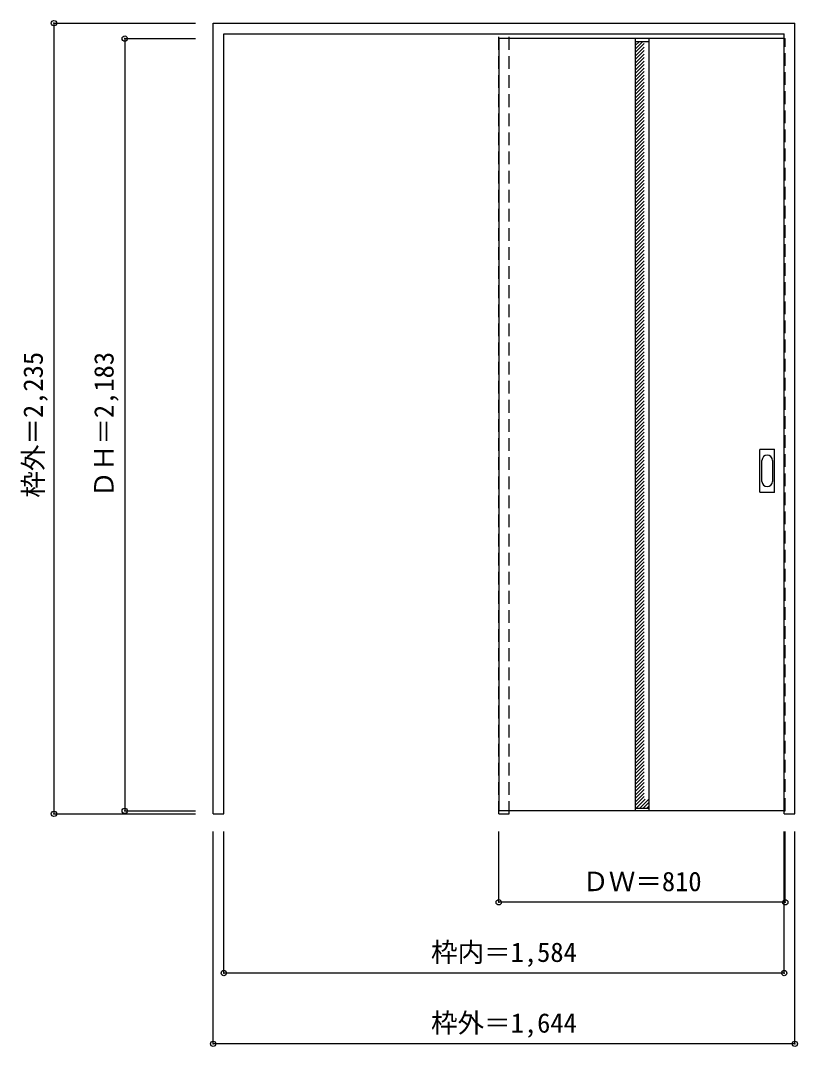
# Model space of a CAD drawing. Units: millimetres, scale not verified. Extents: x -1678 to 518, y -1657 to 1243.
import ezdxf
from ezdxf.enums import TextEntityAlignment as Align

# ---------------------------------------------------------------- set-up
doc = ezdxf.new("R2010")
doc.units = ezdxf.units.MM
doc.header["$LTSCALE"] = 30
doc.header["$PDMODE"] = 32
doc.header["$PDSIZE"] = 15
doc.linetypes.add('DASHED1', pattern=[1.8, 1.2, -0.6])
doc.layers.add('0-0', color=4, linetype='DASHED1')
doc.layers.add('0-1_寸法', color=7, linetype='Continuous')
doc.styles.add('ＭＳ ゴシック', font='')
doc.styles.get('ＭＳ ゴシック').set_extended_font_data('MS Gothic')

msp = doc.modelspace()

# ---------------------------------------------------------------- linework, layer by layer
at = {"layer": '0-0', "color": 3, "linetype": 'Continuous'}
for p, q in [((-1133.38, -999.52), (-1133.38, 1235.48)), ((-1133.38, 1235.48), (510.62, 1235.48)), ((510.62, -999.52), (510.62, 1235.48)), ((-1103.38, 1205.48), (480.62, 1205.48)), ((59.62, 1191.98), (59.62, -991.02)), ((97.62, 1191.98), (97.62, -991.02)), ((480.62, -999.52), (480.62, 1205.48)), ((411.62, -89.52), (411.62, 29.48)), ((413.12, 30.98), (452.12, 30.98)), ((453.62, -89.52), (453.62, 29.48)), ((452.12, -91.02), (413.12, -91.02)), ((480.62, -991.02), (-326.38, -991.02)), ((480.62, -999.52), (510.62, -999.52))]:
    msp.add_line(p, q, dxfattribs=at)
at = {"layer": '0-0'}
for p, q in [((-326.38, -999.52), (-326.38, 1205.48)), ((-326.38, 1191.98), (-326.38, 1187.98)), ((-296.38, -999.52), (-296.38, 1205.48)), ((480.62, 1191.98), (483.62, 1191.98)), ((483.62, -991.02), (483.62, 1191.98)), ((59.62, 1172.27), (71.33, 1183.98)), ((59.62, 1152.47), (91.13, 1183.98)), ((59.62, 1162.37), (81.23, 1183.98)), ((59.62, 1142.57), (97.62, 1180.57)), ((59.62, 1132.67), (97.62, 1170.67)), ((59.62, 1122.77), (97.62, 1160.77)), ((59.62, 1112.87), (97.62, 1150.87)), ((59.62, 1102.97), (97.62, 1140.97)), ((59.62, 1093.07), (97.62, 1131.07)), ((59.62, 1083.17), (97.62, 1121.17)), ((59.62, 1073.28), (97.62, 1111.28)), ((59.62, 1063.38), (97.62, 1101.38)), ((59.62, 1053.48), (97.62, 1091.48)), ((59.62, 1043.58), (97.62, 1081.58)), ((59.62, 1033.68), (97.62, 1071.68)), ((59.62, 1023.78), (97.62, 1061.78)), ((59.62, 1013.88), (97.62, 1051.88)), ((59.62, 1003.98), (97.62, 1041.98)), ((59.62, 994.08), (97.62, 1032.08)), ((59.62, 984.18), (97.62, 1022.18)), ((59.62, 974.28), (97.62, 1012.28)), ((59.62, 964.38), (97.62, 1002.38)), ((59.62, 954.48), (97.62, 992.48)), ((59.62, 944.58), (97.62, 982.58)), ((59.62, 934.68), (97.62, 972.68)), ((59.62, 924.78), (97.62, 962.78)), ((59.62, 914.88), (97.62, 952.88)), ((59.62, 904.98), (97.62, 942.98)), ((59.62, 895.08), (97.62, 933.08)), ((59.62, 885.18), (97.62, 923.18)), ((59.62, 875.29), (97.62, 913.29)), ((59.62, 865.39), (97.62, 903.39)), ((59.62, 855.49), (97.62, 893.49)), ((59.62, 845.59), (97.62, 883.59)), ((59.62, 835.69), (97.62, 873.69)), ((59.62, 825.79), (97.62, 863.79)), ((59.62, 815.89), (97.62, 853.89)), ((59.62, 805.99), (97.62, 843.99)), ((59.62, 796.09), (97.62, 834.09)), ((59.62, 786.19), (97.62, 824.19)), ((59.62, 776.29), (97.62, 814.29)), ((59.62, 766.39), (97.62, 804.39)), ((59.62, 756.49), (97.62, 794.49)), ((59.62, 746.59), (97.62, 784.59)), ((59.62, 736.69), (97.62, 774.69)), ((59.62, 726.79), (97.62, 764.79)), ((59.62, 716.89), (97.62, 754.89)), ((59.62, 706.99), (97.62, 744.99)), ((59.62, 697.09), (97.62, 735.09)), ((59.62, 687.2), (97.62, 725.2)), ((59.62, 677.3), (97.62, 715.3)), ((59.62, 667.4), (97.62, 705.4)), ((59.62, 657.5), (97.62, 695.5)), ((59.62, 647.6), (97.62, 685.6)), ((59.62, 637.7), (97.62, 675.7)), ((59.62, 627.8), (97.62, 665.8)), ((59.62, 617.9), (97.62, 655.9)), ((59.62, 608), (97.62, 646)), ((59.62, 598.1), (97.62, 636.1)), ((59.62, 588.2), (97.62, 626.2)), ((59.62, 578.3), (97.62, 616.3)), ((59.62, 568.4), (97.62, 606.4)), ((59.62, 558.5), (97.62, 596.5)), ((59.62, 548.6), (97.62, 586.6)), ((59.62, 538.7), (97.62, 576.7)), ((59.62, 528.8), (97.62, 566.8)), ((59.62, 518.9), (97.62, 556.9)), ((59.62, 509), (97.62, 547)), ((59.62, 499.1), (97.62, 537.1)), ((59.62, 489.21), (97.62, 527.21)), ((59.62, 479.31), (97.62, 517.31)), ((59.62, 469.41), (97.62, 507.41)), ((59.62, 459.51), (97.62, 497.51)), ((59.62, 449.61), (97.62, 487.61)), ((59.62, 439.71), (97.62, 477.71)), ((59.62, 429.81), (97.62, 467.81)), ((59.62, 419.91), (97.62, 457.91)), ((59.62, 410.01), (97.62, 448.01)), ((59.62, 400.11), (97.62, 438.11)), ((59.62, 390.21), (97.62, 428.21)), ((59.62, 380.31), (97.62, 418.31)), ((59.62, 370.41), (97.62, 408.41)), ((59.62, 360.51), (97.62, 398.51)), ((59.62, 350.61), (97.62, 388.61)), ((59.62, 340.71), (97.62, 378.71)), ((59.62, 330.81), (97.62, 368.81)), ((59.62, 320.91), (97.62, 358.91)), ((59.62, 311.01), (97.62, 349.01)), ((59.62, 301.11), (97.62, 339.11)), ((59.62, 291.22), (97.62, 329.22)), ((59.62, 281.32), (97.62, 319.32)), ((59.62, 271.42), (97.62, 309.42)), ((59.62, 261.52), (97.62, 299.52)), ((59.62, 251.62), (97.62, 289.62)), ((59.62, 241.72), (97.62, 279.72)), ((59.62, 231.82), (97.62, 269.82)), ((59.62, 221.92), (97.62, 259.92)), ((59.62, 212.02), (97.62, 250.02)), ((59.62, 202.12), (97.62, 240.12)), ((59.62, 192.22), (97.62, 230.22)), ((59.62, 182.32), (97.62, 220.32)), ((59.62, 172.42), (97.62, 210.42)), ((59.62, 162.52), (97.62, 200.52)), ((59.62, 152.62), (97.62, 190.62)), ((59.62, 142.72), (97.62, 180.72)), ((59.62, 132.82), (97.62, 170.82)), ((59.62, 122.92), (97.62, 160.92)), ((59.62, 113.02), (97.62, 151.02)), ((59.62, 103.12), (97.62, 141.12)), ((59.62, 93.23), (97.62, 131.23)), ((59.62, 83.33), (97.62, 121.33)), ((59.62, 73.43), (97.62, 111.43)), ((59.62, 63.53), (97.62, 101.53)), ((59.62, 53.63), (97.62, 91.63)), ((59.62, 43.73), (97.62, 81.73)), ((59.62, 33.83), (97.62, 71.83)), ((59.62, 23.93), (97.62, 61.93)), ((59.62, 14.03), (97.62, 52.03)), ((59.62, 4.13), (97.62, 42.13)), ((59.62, -5.77), (97.62, 32.23)), ((59.62, -15.67), (97.62, 22.33)), ((59.62, -25.57), (97.62, 12.43)), ((59.62, -35.47), (97.62, 2.53)), ((59.62, -45.37), (97.62, -7.37)), ((59.62, -55.27), (97.62, -17.27)), ((59.62, -65.17), (97.62, -27.17)), ((59.62, -75.07), (97.62, -37.07)), ((59.62, -84.97), (97.62, -46.97)), ((59.62, -94.87), (97.62, -56.87)), ((59.62, -104.76), (97.62, -66.76)), ((59.62, -114.66), (97.62, -76.66)), ((59.62, -124.56), (97.62, -86.56)), ((59.62, -134.46), (97.62, -96.46)), ((59.62, -144.36), (97.62, -106.36)), ((59.62, -154.26), (97.62, -116.26)), ((59.62, -164.16), (97.62, -126.16)), ((59.62, -174.06), (97.62, -136.06)), ((59.62, -183.96), (97.62, -145.96)), ((59.62, -193.86), (97.62, -155.86)), ((59.62, -203.76), (97.62, -165.76)), ((59.62, -213.66), (97.62, -175.66)), ((59.62, -223.56), (97.62, -185.56)), ((59.62, -233.46), (97.62, -195.46)), ((59.62, -243.36), (97.62, -205.36)), ((59.62, -253.26), (97.62, -215.26)), ((59.62, -263.16), (97.62, -225.16)), ((59.62, -273.06), (97.62, -235.06)), ((59.62, -282.96), (97.62, -244.96)), ((59.62, -292.85), (97.62, -254.85)), ((59.62, -302.75), (97.62, -264.75)), ((59.62, -312.65), (97.62, -274.65)), ((59.62, -322.55), (97.62, -284.55)), ((59.62, -332.45), (97.62, -294.45)), ((59.62, -342.35), (97.62, -304.35)), ((59.62, -352.25), (97.62, -314.25)), ((59.62, -362.15), (97.62, -324.15)), ((59.62, -372.05), (97.62, -334.05)), ((59.62, -381.95), (97.62, -343.95)), ((59.62, -391.85), (97.62, -353.85)), ((59.62, -401.75), (97.62, -363.75)), ((59.62, -411.65), (97.62, -373.65)), ((59.62, -421.55), (97.62, -383.55)), ((59.62, -431.45), (97.62, -393.45)), ((59.62, -441.35), (97.62, -403.35)), ((59.62, -451.25), (97.62, -413.25)), ((59.62, -461.15), (97.62, -423.15)), ((59.62, -471.05), (97.62, -433.05)), ((59.62, -480.95), (97.62, -442.95)), ((59.62, -490.84), (97.62, -452.84)), ((59.62, -500.74), (97.62, -462.74)), ((59.62, -510.64), (97.62, -472.64)), ((59.62, -520.54), (97.62, -482.54)), ((59.62, -530.44), (97.62, -492.44)), ((59.62, -540.34), (97.62, -502.34)), ((59.62, -550.24), (97.62, -512.24)), ((59.62, -560.14), (97.62, -522.14)), ((59.62, -570.04), (97.62, -532.04)), ((59.62, -579.94), (97.62, -541.94)), ((59.62, -589.84), (97.62, -551.84)), ((59.62, -599.74), (97.62, -561.74)), ((59.62, -609.64), (97.62, -571.64)), ((59.62, -619.54), (97.62, -581.54)), ((59.62, -629.44), (97.62, -591.44)), ((59.62, -639.34), (97.62, -601.34)), ((59.62, -649.24), (97.62, -611.24)), ((59.62, -659.14), (97.62, -621.14)), ((59.62, -669.04), (97.62, -631.04)), ((59.62, -678.94), (97.62, -640.94)), ((59.62, -688.83), (97.62, -650.83)), ((59.62, -698.73), (97.62, -660.73)), ((59.62, -708.63), (97.62, -670.63)), ((59.62, -718.53), (97.62, -680.53)), ((59.62, -728.43), (97.62, -690.43)), ((59.62, -738.33), (97.62, -700.33)), ((59.62, -748.23), (97.62, -710.23)), ((59.62, -758.13), (97.62, -720.13)), ((59.62, -768.03), (97.62, -730.03)), ((59.62, -777.93), (97.62, -739.93)), ((59.62, -787.83), (97.62, -749.83)), ((59.62, -797.73), (97.62, -759.73)), ((59.62, -807.63), (97.62, -769.63)), ((59.62, -817.53), (97.62, -779.53)), ((59.62, -827.43), (97.62, -789.43)), ((59.62, -837.33), (97.62, -799.33)), ((59.62, -847.23), (97.62, -809.23)), ((59.62, -857.13), (97.62, -819.13)), ((59.62, -867.03), (97.62, -829.03)), ((59.62, -876.93), (97.62, -838.93)), ((59.62, -886.82), (97.62, -848.82)), ((59.62, -896.72), (97.62, -858.72)), ((59.62, -906.62), (97.62, -868.62)), ((59.62, -916.52), (97.62, -878.52)), ((59.62, -926.42), (97.62, -888.42)), ((59.62, -936.32), (97.62, -898.32)), ((59.62, -946.22), (97.62, -908.22)), ((59.62, -956.12), (97.62, -918.12)), ((59.62, -966.02), (97.62, -928.02)), ((59.62, -975.92), (97.62, -937.92)), ((62.42, -983.02), (97.62, -947.82)), ((72.32, -983.02), (97.62, -957.72)), ((82.22, -983.02), (97.62, -967.62)), ((92.12, -983.02), (97.62, -977.52)), ((-326.38, -999.52), (-296.38, -999.52)), ((480.62, -991.02), (483.62, -991.02))]:
    msp.add_line(p, q, dxfattribs=at)
at = {"layer": '0-0', "color": 7, "linetype": 'Continuous'}
for p, q in [((59.62, 1183.98), (97.62, 1183.98)), ((417.62, -59.62), (417.62, -0.42)), ((447.62, -0.42), (447.62, -59.62)), ((59.62, -983.02), (97.62, -983.02))]:
    msp.add_line(p, q, dxfattribs=at)
at = {"layer": '0-0', "color": 3, "linetype": 'Continuous'}
for points in [[(-1133.38, -999.52), (-1103.38, -999.52), (-1103.38, 1205.48)], [(480.62, 1191.98), (-326.38, 1191.98), (-326.38, -991.02)]]:
    msp.add_lwpolyline(points, dxfattribs=at)
for centre, start, end in [((413.12, 29.48), 90, 180), ((452.12, 29.48), 0, 90), ((413.12, -89.52), 180, 270), ((452.12, -89.52), 270, 0)]:
    msp.add_arc(centre, 1.5, start, end, dxfattribs=at)
at = {"layer": '0-0', "color": 7, "linetype": 'Continuous'}
for centre, start, end in [((432.62, -0.42), 0, 180), ((432.62, -59.62), 180, 0)]:
    msp.add_arc(centre, 15, start, end, dxfattribs=at)
at = {"layer": '0-1_寸法', "color": 4}
for p, q in [((-1583.38, 1235.48), (-1183.38, 1235.48)), ((-1583.38, 1235.48), (-1583.38, -999.52)), ((-1383.38, 1191.98), (-1183.38, 1191.98)), ((-1383.38, 1191.98), (-1383.38, -991.02)), ((-1583.38, -999.52), (-1183.38, -999.52)), ((-1383.38, -991.02), (-1183.38, -991.02)), ((-326.38, -1249.52), (-326.38, -1049.52)), ((480.62, -1449.52), (480.62, -1049.52)), ((483.62, -1249.52), (483.62, -1049.52)), ((510.62, -1649.52), (510.62, -1049.52)), ((483.62, -1249.52), (-326.38, -1249.52))]:
    msp.add_line(p, q, dxfattribs=at)
for points in [[(510.62, -1649.52), (-1133.38, -1649.52), (-1133.38, -1049.52)], [(480.62, -1449.52), (-1103.38, -1449.52), (-1103.38, -1049.52)]]:
    msp.add_lwpolyline(points, dxfattribs=at)
at = {"layer": '0-1_寸法'}
for p in [(-1583.38, 1235.48), (-1383.38, 1191.98), (-1383.38, -991.02), (-1583.38, -999.52), (-326.38, -1249.52), (483.62, -1249.52), (-1103.38, -1449.52), (480.62, -1449.52), (-1133.38, -1649.52), (510.62, -1649.52)]:
    msp.add_point(p, dxfattribs=at)

# ---------------------------------------------------------------- texts
at = {"layer": '0-1_寸法', "style": 'ＭＳ ゴシック'}
for s, p in [('枠外＝2,235', (-1598.38, -105.77)), ('ＤＨ＝2,183', (-1398.38, -105.77))]:
    msp.add_text(s, height=54.99, rotation=90, dxfattribs=at).set_placement(p, align=Align.BOTTOM_LEFT)
for s, p in [('ＤＷ＝810', (-90.13, -1234.52)), ('枠内＝1,584', (-517.63, -1434.52)), ('枠外＝1,644', (-517.63, -1634.52))]:
    msp.add_text(s, height=54.99, dxfattribs=at).set_placement(p, align=Align.BOTTOM_LEFT)

doc.saveas('drawing.dxf')
